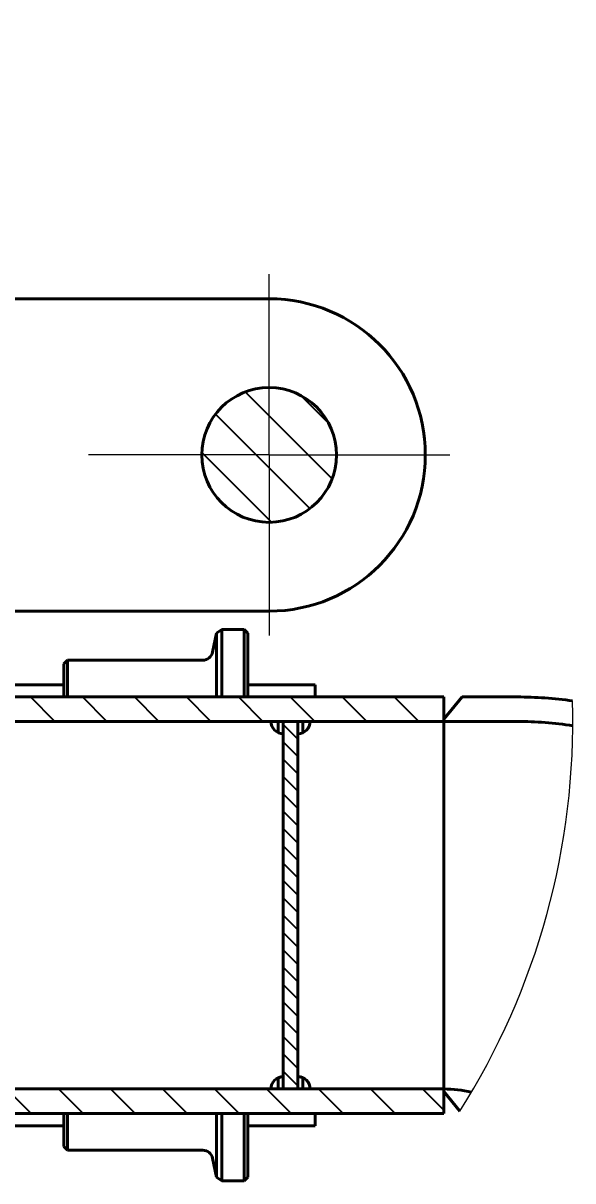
# Model space of a CAD drawing. Header units: millimetres. Extents: x 0 to 841, y 0 to 594.
# Drawn here: x 629.9 to 674.8, y 352.5 to 447 of the extents above; entities that cross this region are included whole.
import ezdxf

# ---------------------------------------------------------------- set-up
doc = ezdxf.new("R2010")
doc.units = ezdxf.units.MM
for name, pattern in [('K5LT_AXLED', [19.996264, 15.496264, -1.5, 1.5, -1.5]), ('K5LT_BASIC', [0]), ('K5LT_THIN_INCLUDED_TO_HATCHING', [0])]:
    doc.linetypes.add(name, pattern=pattern)
doc.layers.add('Системный слой', color=7, linetype='Continuous')
pattern_1 = [(135, (0, 0), (-2.12132, -2.12132), [])]

# ---------------------------------------------------------------- blocks, each defined once
blk = doc.blocks.new('U616')
at = {"layer": 'Системный слой', "color": 150, "linetype": 'K5LT_BASIC', "lineweight": 40, "true_color": 0x0080ff}
for p, q in [((652.734, 389.063), (652.734, 389.979)), ((652.734, 359.979), (652.734, 360.896))]:
    blk.add_line(p, q, dxfattribs=at)
blk = doc.blocks.new('U617')
at = {"layer": 'Системный слой', "color": 150, "linetype": 'K5LT_BASIC', "lineweight": 40, "true_color": 0x0080ff}
for p, q in [((650.734, 389.063), (650.734, 389.979)), ((650.734, 359.979), (650.734, 360.896))]:
    blk.add_line(p, q, dxfattribs=at)
blk = doc.blocks.new('U621')
at = {"layer": 'Системный слой', "color": 150, "linetype": 'K5LT_BASIC', "lineweight": 40, "true_color": 0x0080ff}
for p, q in [((633.234, 356.979), (627.734, 356.979)), ((653.734, 356.979), (648.234, 356.979))]:
    blk.add_line(p, q, dxfattribs=at)
blk = doc.blocks.new('U622')
at = {"layer": 'Системный слой', "color": 150, "linetype": 'K5LT_BASIC', "lineweight": 40, "true_color": 0x0080ff}
for p, q in [((653.734, 392.979), (653.734, 391.979)), ((653.734, 357.979), (653.734, 356.979))]:
    blk.add_line(p, q, dxfattribs=at)
blk = doc.blocks.new('U623')
at = {"layer": 'Системный слой', "color": 150, "linetype": 'K5LT_BASIC', "lineweight": 40, "true_color": 0x0080ff}
for p, q in [((628.734, 392.979), (633.234, 392.979)), ((648.234, 392.979), (653.734, 392.979))]:
    blk.add_line(p, q, dxfattribs=at)
blk = doc.blocks.new('U624')
at = {"layer": 'Системный слой', "color": 150, "linetype": 'K5LT_BASIC', "lineweight": 40, "true_color": 0x0080ff}
for p, q in [((633.534, 391.979), (633.534, 394.979)), ((633.534, 354.979), (633.534, 357.979))]:
    blk.add_line(p, q, dxfattribs=at)
blk = doc.blocks.new('U625')
at = {"layer": 'Системный слой', "color": 150, "linetype": 'K5LT_BASIC', "lineweight": 40, "true_color": 0x0080ff}
for p, q in [((633.234, 391.979), (633.234, 394.679)), ((633.234, 355.279), (633.234, 357.979))]:
    blk.add_line(p, q, dxfattribs=at)
blk = doc.blocks.new('U626')
at = {"layer": 'Системный слой', "color": 150, "linetype": 'K5LT_BASIC', "lineweight": 40, "true_color": 0x0080ff}
for p, q in [((646.116, 391.979), (646.116, 397.479)), ((646.116, 352.479), (646.116, 357.979))]:
    blk.add_line(p, q, dxfattribs=at)
blk = doc.blocks.new('U627')
at = {"layer": 'Системный слой', "color": 150, "linetype": 'K5LT_BASIC', "lineweight": 40, "true_color": 0x0080ff}
for p, q in [((645.675, 391.979), (645.675, 397.185)), ((645.675, 352.774), (645.675, 357.979))]:
    blk.add_line(p, q, dxfattribs=at)
blk = doc.blocks.new('U628')
at = {"layer": 'Системный слой', "color": 150, "linetype": 'K5LT_BASIC', "lineweight": 40, "true_color": 0x0080ff}
for p, q in [((647.934, 391.979), (647.934, 397.479)), ((647.934, 352.479), (647.934, 357.979))]:
    blk.add_line(p, q, dxfattribs=at)
blk = doc.blocks.new('U629')
at = {"layer": 'Системный слой', "color": 150, "linetype": 'K5LT_BASIC', "lineweight": 40, "true_color": 0x0080ff}
for p, q in [((648.234, 391.979), (648.234, 397.179)), ((648.234, 352.779), (648.234, 357.979))]:
    blk.add_line(p, q, dxfattribs=at)
blk = doc.blocks.new('U630')
at = {"layer": 'Системный слой', "color": 30, "linetype": 'K5LT_AXLED', "lineweight": 18, "true_color": 0xff8000}
for q in [(649.983, 426.484), (635.233, 411.734), (664.733, 411.734), (649.983, 396.984)]:
    blk.add_line((649.983, 411.734), q, dxfattribs=at)

msp = doc.modelspace()

# ---------------------------------------------------------------- hatches: boundary and pattern name
at = {"layer": 'Системный слой'}
h = msp.add_hatch(dxfattribs=at)
h.set_pattern_fill('', angle=135, style=0, pattern_type=0)
h.set_pattern_definition(pattern_1)
h.paths.add_polyline_path([(649.95442, 406.23371), (650.88864, 406.30871), (651.79657, 406.54125), (652.65183, 406.92456), (653.42959, 407.44752), (654.10727, 408.09494), (654.66519, 408.84802), (655.08715, 409.68489), (655.36089, 410.58125), (655.47846, 411.51108), (655.43646, 412.44736), (655.2361, 413.36293), (654.8832, 414.23118), (654.388, 415.02691), (653.7649, 415.727), (653.03197, 416.31114), (652.21051, 416.76236), (651.32436, 417.06755), (650.39926, 417.21786), (649.46207, 417.20891), (648.54001, 417.04097), (647.65985, 416.71892), (646.84715, 416.25211), (646.1255, 415.65409), (645.51587, 414.94222), (645.03596, 414.13719), (644.69969, 413.26236), (644.51684, 412.34314), (644.49272, 411.40622), (644.62802, 410.47881), (644.91882, 409.58783), (645.35668, 408.75917), (645.92887, 408.01688), (646.61878, 407.38251), (647.40639, 406.87449), (648.26881, 406.50758), (649.18101, 406.29241)])
h = msp.add_hatch(dxfattribs=at)
h.set_pattern_fill('', angle=135, style=0, pattern_type=0)
h.set_pattern_definition(pattern_1)
h.paths.add_polyline_path([(664.23382, 391.97948), (620.78296, 391.97948), (620.78296, 389.97948), (664.23382, 389.97948)])
h.paths.add_polyline_path([(606.68297, 391.97948), (597.23382, 391.97948), (597.23382, 389.97948), (606.68297, 389.97948)])
h = msp.add_hatch(dxfattribs=at)
h.set_pattern_fill('', angle=135, style=0, pattern_type=0)
h.set_pattern_definition([(135, (0, 0), (-0.7071068, -0.7071068), [])])
h.paths.add_polyline_path([(652.33382, 389.97948), (651.13382, 389.97948), (651.13382, 359.97948), (652.33382, 359.97948)])
h = msp.add_hatch(dxfattribs=at)
h.set_pattern_fill('', angle=135, style=0, pattern_type=0)
h.set_pattern_definition(pattern_1)
h.paths.add_polyline_path([(664.23382, 359.97948), (616.74906, 359.97948), (616.74906, 357.97948), (664.23382, 357.97948)])
h.paths.add_polyline_path([(610.73297, 359.97948), (597.23382, 359.97948), (597.23382, 357.97948), (610.73297, 357.97948)])

# ---------------------------------------------------------------- linework, layer by layer
at = {"layer": 'Системный слой', "color": 150, "linetype": 'K5LT_BASIC', "lineweight": 40, "true_color": 0x0080ff}
for p, q in [((635.73297, 424.48363), (628.73297, 424.48363)), ((649.98297, 424.48363), (635.73297, 424.48363)), ((635.73297, 398.98363), (628.73297, 398.98363)), ((649.98297, 398.98363), (635.73297, 398.98363)), ((645.67483, 397.18531), (645.36229, 395.62259)), ((645.67483, 397.18531), (646.11609, 397.47948)), ((647.93382, 397.47948), (646.11609, 397.47948)), ((647.93382, 397.47948), (648.23382, 397.17948)), ((633.23382, 394.67948), (633.53382, 394.97948)), ((644.57782, 394.97948), (633.53382, 394.97948)), ((620.78296, 391.97948), (664.23382, 391.97948)), ((664.23382, 389.97948), (664.23382, 391.97948)), ((664.23382, 390.17948), (665.7442, 391.97948)), ((670.23382, 391.97948), (665.7442, 391.97948)), ((620.78296, 389.97948), (664.23382, 389.97948)), ((651.13382, 359.97948), (651.13382, 389.97948)), ((652.33382, 389.97948), (651.13382, 389.97948)), ((652.33382, 359.97948), (652.33382, 389.97948)), ((664.23382, 389.97948), (670.23382, 389.97948)), ((664.23382, 389.97948), (664.23382, 359.97948)), ((616.74906, 359.97948), (664.23382, 359.97948)), ((651.13382, 359.97948), (652.33382, 359.97948)), ((664.23382, 357.97948), (664.23382, 359.97948)), ((665.53843, 358.15417), (664.23382, 359.78317)), ((616.74906, 357.97948), (664.23382, 357.97948)), ((633.23382, 355.27948), (633.53382, 354.97948)), ((644.57782, 354.97948), (633.53382, 354.97948)), ((645.67483, 352.77365), (645.36229, 354.33637)), ((645.67483, 352.77365), (646.11609, 352.47948)), ((647.93382, 352.47948), (648.23382, 352.77948)), ((647.93382, 352.47948), (646.11609, 352.47948))]:
    msp.add_line(p, q, dxfattribs=at)
msp.add_circle((649.98297, 411.73363), 5.5, dxfattribs=at)
for centre, radius, start, end in [((649.98297, 411.73363), 12.75, 270, 90), ((644.57782, 395.77948), 0.8, 270, 348.6900675), ((670.23382, 359.97948), 32, 81.8852329, 90), ((651.13382, 389.97948), 1, 180, 270), ((652.33382, 389.97948), 1, 270, 0), ((670.23382, 359.97948), 30, 81.2963148, 90), ((651.13382, 359.97948), 1, 90, 180), ((652.33382, 359.97948), 1, 0, 90), ((664.23382, 349.97948), 10, 76.9180129, 90), ((644.57782, 354.17948), 0.8, 11.3099325, 90)]:
    msp.add_arc(centre, radius, start, end, dxfattribs=at)
at = {"layer": 'Системный слой', "color": 7, "linetype": 'K5LT_THIN_INCLUDED_TO_HATCHING', "lineweight": 18}
msp.add_arc((615.32556, 389.97948), 59.44899, 327.6331525, 1.6189753, dxfattribs=at)

# ---------------------------------------------------------------- block references
at = {"layer": 'Системный слой'}
for name in ['U630', 'U627', 'U626', 'U628', 'U629', 'U625', 'U624', 'U623', 'U622', 'U617', 'U616', 'U621']:
    msp.add_blockref(name, (0, 0), dxfattribs=at)

doc.saveas('drawing.dxf')
